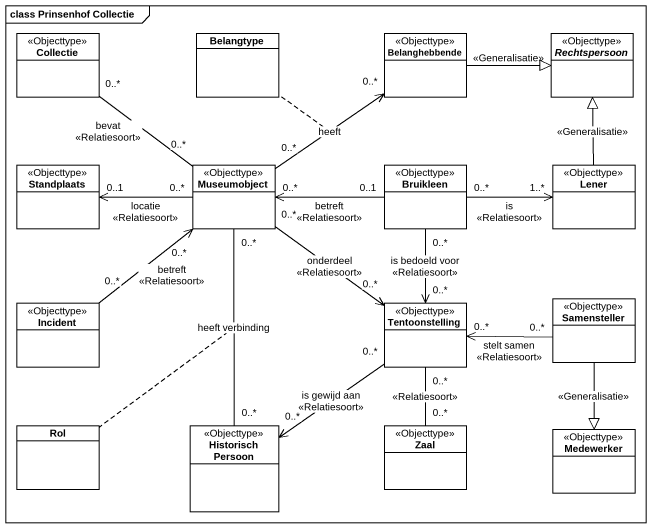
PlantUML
@startuml
mainframe class Prinsenhof Collectie
hide circle
hide empty members
class Collectie <<Objecttype>>
class Belangtype
class Belanghebbende <<Objecttype>>
abstract class Rechtspersoon <<Objecttype>>
class Standplaats <<Objecttype>>
class Museumobject <<Objecttype>>
class Bruikleen <<Objecttype>>
class Lener <<Objecttype>>
class Incident <<Objecttype>>
class Tentoonstelling <<Objecttype>>
class Samensteller <<Objecttype>>
class Rol
class "Historisch Persoon" as Historisch_Persoon <<Objecttype>>
class Zaal <<Objecttype>>
class Medewerker <<Objecttype>>
Collectie "0..*" -- "0..*" Museumobject : bevat\n<<Relatiesoort>>
Belanghebbende -right-|> Rechtspersoon : <<Generalisatie>>
Museumobject "0..*" -up-> "0..*" Belanghebbende : heeft
(Museumobject, Belanghebbende) .. Belangtype
Museumobject "0..*" -left-> "0..1" Standplaats : locatie\n<<Relatiesoort>>
Museumobject "0..*" <-right- "0..1" Bruikleen : betreft\n<<Relatiesoort>>
Museumobject "0..*" --> "0..*" Tentoonstelling : onderdeel\n<<Relatiesoort>>
Museumobject "0..*" -- "0..*" Historisch_Persoon : heeft verbinding
(Museumobject, Historisch_Persoon) .. Rol
Bruikleen "0..*" --> "0..*" Tentoonstelling : is bedoeld voor\n<<Relatiesoort>>
Lener -up-|> Rechtspersoon : <<Generalisatie>>
Lener "1..*" <-left- "0..*" Bruikleen : is\n<<Relatiesoort>>
Incident "0..*" -up-> "0..*" Museumobject : betreft\n<<Relatiesoort>>
Tentoonstelling "0..*" --> "0..*" Historisch_Persoon : is gewijd aan\n<<Relatiesoort>>
Tentoonstelling "0..*" -- "0..*" Zaal : <<Relatiesoort>>
Samensteller "0..*" -left-> "0..*" Tentoonstelling : stelt samen\n<<Relatiesoort>>
Samensteller --|> Medewerker : <<Generalisatie>>
@enduml
